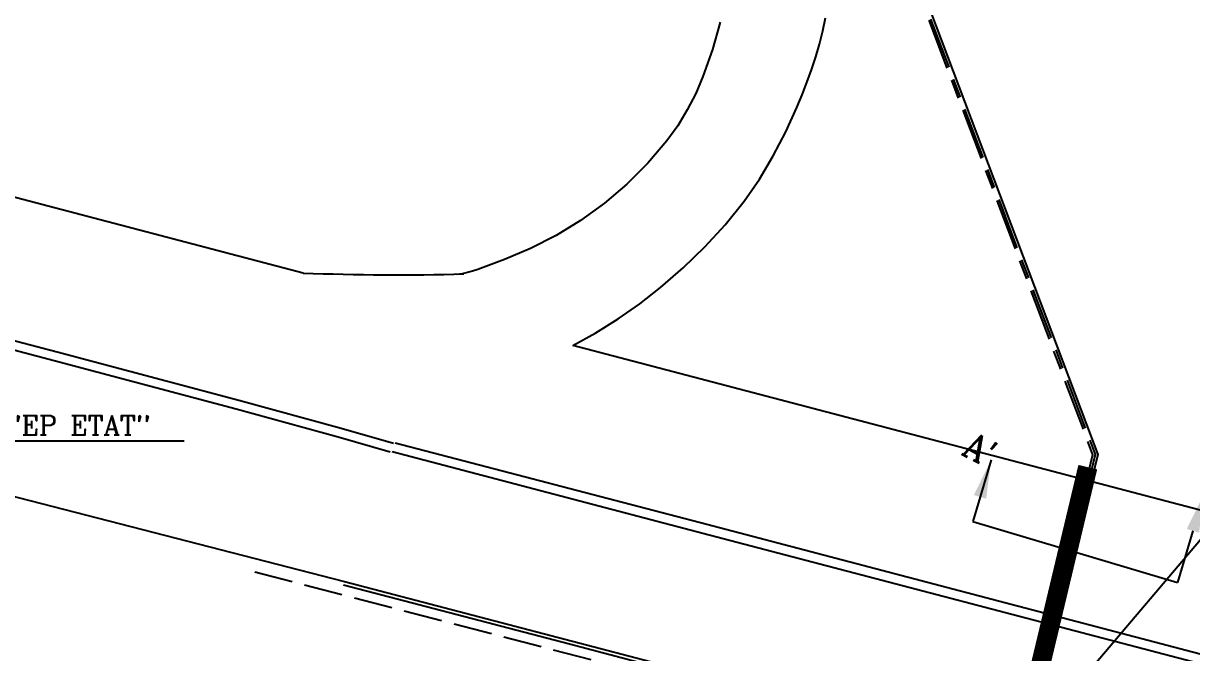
# Model space of a CAD drawing. Header units: millimetres. Extents: x 127045 to 128191, y 151549 to 152340.
# Drawn here: x 127383 to 127473.7, y 151998.4 to 152047.3 of the extents above; entities that cross this region are included whole.
import ezdxf

# ---------------------------------------------------------------- set-up
doc = ezdxf.new("R2010")
doc.units = ezdxf.units.MM
doc.header["$MEASUREMENT"] = 0
for name, pattern in [('CENTER2', [28.125, 18.75, -3.125, 3.125, -3.125]), ('HTS', [7.5, 4, -1, 1.5, -1]), ('TGV_344$0$TYPE1', [4, 3, -1])]:
    doc.linetypes.add(name, pattern=pattern)
doc.layers.get('0').update_dxf_attribs({"color": 252, "linetype": 'CONTINUOUS'})
for name, color, linetype in [('-GAI_POS', 7, 'CONTINUOUS'), ('-HT_SOU_PRO', 4, 'HTS'), ('COT_ELEC', 7, 'CONTINUOUS'), ('HT_SOU_POS', 1, 'HTS'), ('TGV_344$0$1', 252, 'CONTINUOUS'), ('TGV_344$0$5', 252, 'CONTINUOUS'), ('TXT_CAB_EXI', 7, 'CONTINUOUS'), ('TXT_GAI_POS', 7, 'CONTINUOUS'), ('VOI_344$0$101', 252, 'CONTINUOUS')]:
    doc.layers.add(name, color=color, linetype=linetype)
doc.styles.add('ROMANC', font='romanc', dxfattribs={"height": 1.5})

# ---------------------------------------------------------------- blocks, each defined once
blk = doc.blocks.new('TGV_344')
at = {"layer": 'TGV_344$0$1'}
for p, q in [((127437.094368, 152047.389865, 60.037342), (127436.495903, 152045.257621, 59.969729)), ((127445.072564, 152046.712155, 60.55335), (127445.288883, 152047.738649, 60.600651)), ((127444.814813, 152045.69559, 60.50606), (127445.072564, 152046.712155, 60.55335)), ((127444.52031, 152044.689308, 60.458741), (127444.814813, 152045.69559, 60.50606)), ((127436.495903, 152045.257621, 59.969729), (127435.76, 152043.172, 59.902)), ((127444.193914, 152043.696009, 60.41154), (127444.52031, 152044.689308, 60.458741)), ((127435.76, 152043.172, 59.902), (127435.19807, 152041.850338, 59.829965)), ((127443.838762, 152042.712743, 60.364359), (127444.193914, 152043.696009, 60.41154)), ((127443.459341, 152041.738788, 60.317183), (127443.838762, 152042.712743, 60.364359)), ((127435.19807, 152041.850338, 59.829965), (127434.547322, 152040.56904, 59.758084)), ((127443.06, 152040.773, 60.27), (127443.459341, 152041.738788, 60.317183)), ((127404.689694, 152027.896087, 0.811732), (127355.370694, 152040.858087, 0.208731)), ((127434.547322, 152040.56904, 59.758084), (127433.802435, 152039.338685, 59.686161)), ((127442.19424, 152038.864219, 60.189), (127443.06, 152040.773, 60.27)), ((127433.802435, 152039.338685, 59.686161), (127432.96, 152038.172, 59.613998)), ((127441.229936, 152037.001747, 60.108092), (127442.19424, 152038.864219, 60.189)), ((127432.96, 152038.172, 59.613998), (127431.470882, 152036.429983, 59.560153)), ((127440.15507, 152035.198843, 60.027139), (127441.229936, 152037.001747, 60.108092)), ((127431.470882, 152036.429983, 59.560153), (127429.848878, 152034.811599, 59.506477)), ((127429.848878, 152034.811599, 59.506477), (127428.107534, 152033.323365, 59.452812)), ((127438.96, 152033.472, 59.945999), (127440.15507, 152035.198843, 60.027139)), ((127428.107534, 152033.323365, 59.452812), (127426.26, 152031.97, 59.398998)), ((127437.493465, 152031.646453, 59.894156), (127438.96, 152033.472, 59.945999)), ((127426.26, 152031.97, 59.398998), (127424.361368, 152030.809113, 59.369405)), ((127435.906915, 152029.925897, 59.842433), (127437.493465, 152031.646453, 59.894156)), ((127424.361368, 152030.809113, 59.369405), (127422.373972, 152029.813045, 59.339904)), ((127422.373972, 152029.813045, 59.339904), (127420.332164, 152028.946665, 59.31045)), ((127434.222664, 152028.303868, 59.790743), (127435.906915, 152029.925897, 59.842433)), ((127420.332164, 152028.946665, 59.31045), (127418.26, 152028.169, 59.280998)), ((127432.46, 152026.77, 59.738998), (127434.222664, 152028.303868, 59.790743)), ((127362.986119, 152027.73738, -25.532166), (127385.588472, 152021.765023, -35.052679)), ((127417.063322, 152027.834771, 14.963645), (127416.652476, 152027.773887, 0.149337)), ((127417.468511, 152027.924659, 29.741906), (127417.063322, 152027.834771, 14.963645)), ((127417.867255, 152028.037889, 44.506824), (127417.468511, 152027.924659, 29.741906)), ((127418.26, 152028.169, 59.280998), (127417.867255, 152028.037889, 44.506824)), ((127362.755856, 152027.056079, -25.529628), (127385.366295, 152021.084091, -35.051062)), ((127430.853691, 152025.508596, 59.640177), (127432.46, 152026.77, 59.738998)), ((127429.181642, 152024.335726, 59.5415), (127430.853691, 152025.508596, 59.640177)), ((127427.448728, 152023.254811, 59.442823), (127429.181642, 152024.335726, 59.5415)), ((127425.66, 152022.269, 59.344002), (127427.448728, 152023.254811, 59.442823)), ((127514.56, 151998.875, 60.574001), (127425.66, 152022.269, 59.344002)), ((127385.366295, 152021.084091, -35.051062), (127399.486244, 152017.325877, -44.238278)), ((127385.588472, 152021.765023, -35.052679), (127399.703929, 152018.004551, -44.238491)), ((127399.703929, 152018.004551, -44.238491), (127407.641295, 152015.842844, -52.189241)), ((127399.486244, 152017.325877, -44.238278), (127407.418779, 152015.16992, -52.190851)), ((127407.641295, 152015.842844, -52.189241), (127411.709372, 152014.666782, -58.00457)), ((127407.418779, 152015.16992, -52.190851), (127411.466974, 152014.004702, -58.008351)), ((127411.860678, 152014.685695, 0.175699), (127436.06, 152008.369, 60.416)), ((127411.61828, 152014.023615, 0.171918), (127435.76, 152007.669, 60.416)), ((127436.06, 152008.369, 60.416), (127486.26, 151995.172, 61.181)), ((127435.76, 152007.669, 60.416), (127486.06, 151994.472, 61.181)), ((127407.916559, 152003.912832, 0.119917), (127450.961, 151992.668, 59.881001))]:
    blk.add_line(p, q, dxfattribs=at)
blk.add_arc((127412.046631, 152217.641125, 0.811732), 189.887609, 267.77959732, 271.55317318, dxfattribs=at)
at = {"layer": 'TGV_344$0$5', "linetype": 'TGV_344$0$TYPE1'}
blk.add_line((127454.161, 151990.768, 59.931999), (127400.061, 152004.865, 59.289001), dxfattribs=at)
blk = doc.blocks.new('VOI_344')
at = {"layer": 'VOI_344$0$101'}
for p, q in [((127407.823, 152003.658, 0.187), (127425.388, 151999.061, 59.589)), ((127425.388, 151999.061, 59.589), (127460.21, 151989.927, 60.106))]:
    blk.add_line(p, q, dxfattribs=at)
blk = doc.blocks.new('FR-344-A')
blk.add_line((127356.02, 152017.29, 58.312), (127407.916559, 152003.912832, 0.119917))
for name in ['TGV_344', 'VOI_344']:
    blk.add_blockref(name, (0, 0))

msp = doc.modelspace()

# ---------------------------------------------------------------- linework, layer by layer
at = {"layer": '-GAI_POS', "const_width": 1.5}
msp.add_lwpolyline([(127444.041, 151922.244), (127465.663, 152012.804)], dxfattribs=at)
at = {"layer": '-HT_SOU_PRO', "extrusion": (0.003407, 0.101393, 0.994841)}
for points in [[(-122246.743, -155383.794), (-122246.895, -155385.388), (-122246.387, -155386.399), (-122245.083, -155387.233), (-122243.033, -155387.804), (-122187.119, -155400.202)], [(-122246.523, -155383.656), (-122246.673, -155385.584), (-122246.251, -155386.265), (-122245.006, -155387.061), (-122242.988, -155387.624), (-122193.164, -155398.697)]]:
    msp.add_lwpolyline(points, dxfattribs=at)
at = {"layer": 'COT_ELEC', "linetype": 'Continuous'}
for p, q in [((127458.148, 152013.366), (127456.719, 152008.577)), ((127456.719, 152008.577), (127472.631, 152003.828)), ((127473.834, 152007.858), (127472.631, 152003.828))]:
    msp.add_line(p, q, dxfattribs=at)
at = {"layer": 'COT_ELEC', "linetype": 'CENTER2'}
for points in [[(127456.811, 152010.634), (127457.769, 152010.348), (127458.148, 152013.366)], [(127473.355, 152008.001), (127474.313, 152007.715), (127474.692, 152010.733)]]:
    msp.add_solid(points, dxfattribs=at)
at = {"layer": 'HT_SOU_POS', "color": 2}
msp.add_lwpolyline([(127390, 152141.033), (127389.901, 152136.65, 0.169974), (127398.088, 152119.896), (127398.088, 152119.896), (127437.521, 152089.724), (127466.241, 152013.786), (127440.587, 151908.536), (127427.332, 151912.842), (127416.74, 151915.187), (127407.015, 151916.778), (127402.792, 151916.937), (127398.627, 151917.205), (127395.186, 151917.189)], format="xyb", dxfattribs=at)
at = {"layer": 'HT_SOU_POS', "color": 13, "linetype": 'Continuous'}
msp.add_lwpolyline([(127390.613, 152140.981), (127390.086, 152136.672, 0.169974), (127398.218, 152120.028, 0.005067), (127428.36, 152096.821), (127437.727, 152089.878), (127466.435, 152013.798), (127440.754, 151908.197), (127427.283, 151912.662), (127416.704, 151915.004), (127406.997, 151916.593), (127402.782, 151916.751), (127398.622, 151917.019), (127395.186, 151917.003)], format="xyb", dxfattribs=at)
at = {"layer": 'HT_SOU_POS'}
msp.add_lwpolyline([(127395.841, 152121.914, 0.011616), (127396.744, 152120.793), (127396.744, 152120.793), (127437.448, 152089.673), (127466.041, 152013.773), (127440.484, 151908.684), (127427.383, 151913.026), (127416.776, 151915.375), (127407.034, 151916.968), (127402.801, 151917.128), (127398.633, 151917.396), (127395.185, 151917.38)], format="xyb", dxfattribs=at)
at = {"layer": 'TXT_CAB_EXI', "color": 7}
msp.add_line((127372.289, 152014.856), (127395.456, 152014.856), dxfattribs=at)
at = {"layer": 'TXT_GAI_POS'}
msp.add_line((127463.521, 151994.347), (127513.544, 152053.359), dxfattribs=at)

# ---------------------------------------------------------------- block references
msp.add_blockref('FR-344-A', (0, 0))

# ---------------------------------------------------------------- texts
at = {"layer": 'COT_ELEC', "linetype": 'CENTER2', "style": 'ROMANC'}
msp.add_text("A'", height=2, rotation=332.84401, dxfattribs=at).set_placement((127455.766, 152013.879))
at = {"layer": 'TXT_CAB_EXI', "color": 7, "style": 'ROMANC'}
msp.add_text('CABINE "EP ETAT"', height=1.5, dxfattribs=at).set_placement((127373.046, 152015.322))

doc.saveas('drawing.dxf')
